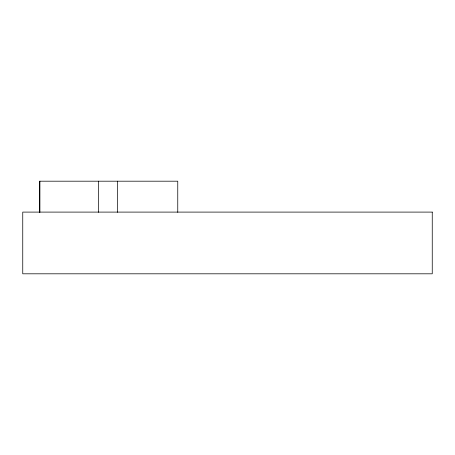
<?xml version="1.0" encoding="UTF-8"?>
<svg xmlns="http://www.w3.org/2000/svg" width="455" height="455" viewBox="0 0 455 455"><rect width="100%" height="100%" fill="white"/><g stroke="black" fill="none" stroke-linecap="round" stroke-linejoin="round"><path stroke-width="0.68" d="M177.757 212.32L177.757 181.192L39.648 181.192L39.648 212.32M117.561 181.192L117.561 212.32M98.633 181.192L98.633 212.32M39.909 181.192L39.909 212.32M432.25 212.098L22.75 212.098L22.75 273.808L432.25 273.808L432.25 212.098"/></g></svg>
